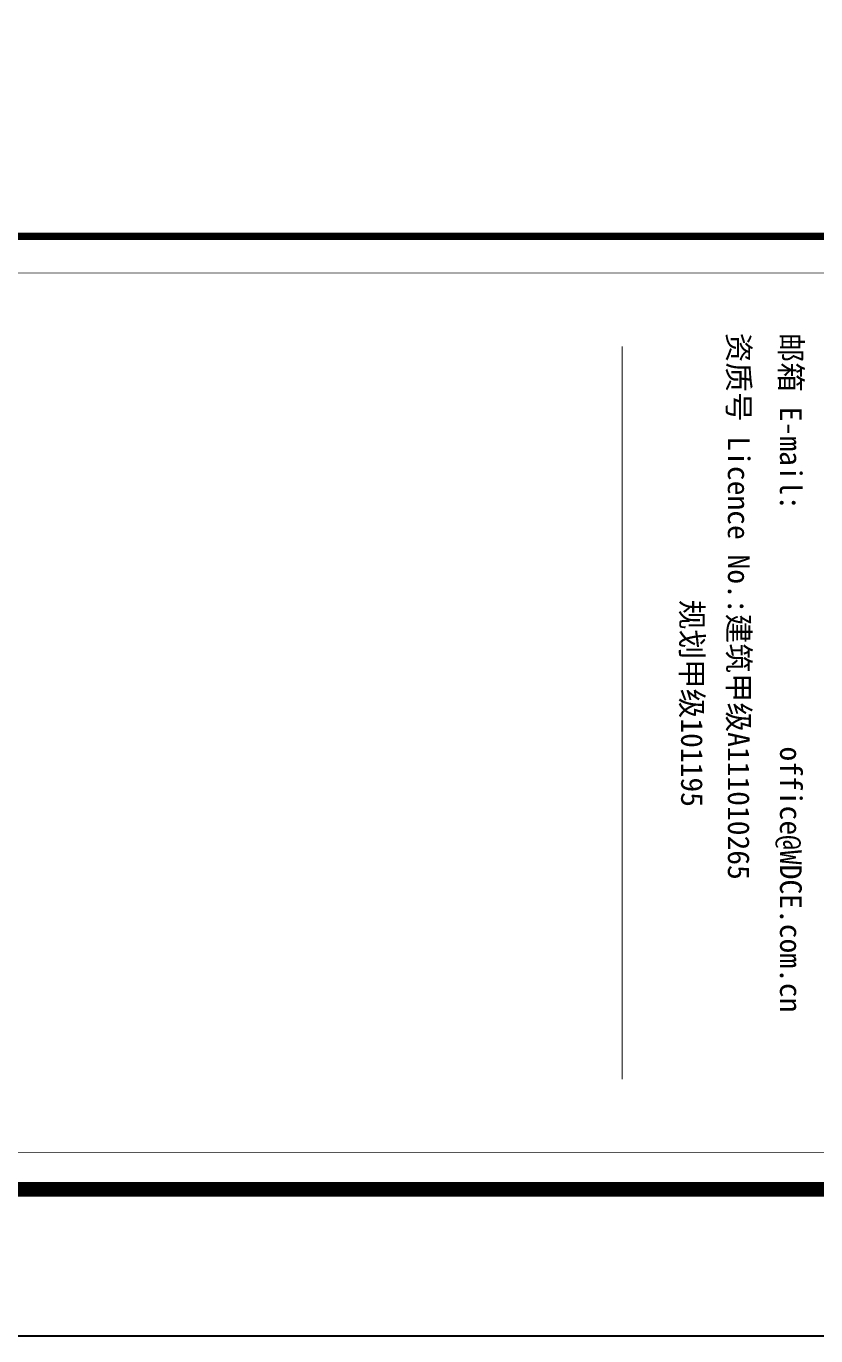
# Model space of a CAD drawing. Extents: x 115799 to 952918, y -190076 to 200966.
# Drawn here: x 263621 to 266316, y -55268 to -50801 of the extents above; entities that cross this region are included whole.
import ezdxf
from ezdxf.enums import TextEntityAlignment as Align

# ---------------------------------------------------------------- set-up
doc = ezdxf.new("R2010")
doc.units = 0
doc.header["$LTSCALE"] = 1000
doc.header["$MEASUREMENT"] = 0
for name, color, linetype in [('00-图签', 7, 'Continuous'), ('00-图签签名_10', 10, 'Continuous'), ('SHEET_LINE', 6, 'Continuous'), ('SHEET_TEXT', 7, 'Continuous')]:
    doc.layers.add(name, color=color, linetype=linetype)
doc.styles.add('A0-建筑图签$0$hwxh', font='STXIHEI.TTF')
doc.styles.add('华文细黑', font='STXIHEI.TTF', dxfattribs={"height": 10})

# ---------------------------------------------------------------- blocks, each defined once
blk = doc.blocks.new('图签-A1')
at = {"layer": 'SHEET_LINE', "const_width": 0.5}
blk.add_lwpolyline([(-65, -0.1653651263004576), (0, -0.1653651263004576), (-9.094947017729282e-13, 512.3346348736995), (-65.00000000000091, 512.3346348736995)], close=True, dxfattribs=at)
at = {"layer": 'SHEET_LINE', "const_width": 0.04999999999999995}
for points in [[(-62.50000000000091, 416.4355420853271), (-62.50000000000091, 239.4089428585758)], [(-62.50000000000091, 239.4089428585758), (-2.500000000000909, 239.4089428585758), (-2.500000000000909, 416.4355420853271)], [(-57.50000000000091, 349.9429909184719), (-7.500000000000909, 349.9429909184719)]]:
    blk.add_lwpolyline(points, dxfattribs=at)
at = {"layer": '00-图签签名_10', "style": 'A0-建筑图签$0$hwxh'}
for tag, p in [('曲佰忠', (-28.75773944549064, 153.5416569594063)), ('郭艳霞', (-28.75773944549064, 146.0416569594063)), ('关宝凤', (-28.75773944549064, 131.0416569594063)), ('李杰', (-28.75773944549064, 116.0416569594063)), ('李杰', (-28.75773944549064, 108.5416569594063))]:
    blk.add_attdef(tag, text='', height=2.299999999999999, dxfattribs=at).set_placement(p, align=Align.TOP_CENTER)
at = {"layer": 'SHEET_TEXT', "style": '华文细黑'}
for s, p in [('邮箱 E-mail:                office@WDCE.com.cn ', (-58.42124720930678, 360.7169398580609)), ('资质号 Licence No.:建筑甲级A111010265', (-58.42124720930678, 357.1605959204981)), ('规划甲级101195', (-40.20108854190084, 353.9655373025616))]:
    blk.add_text(s, height=1.481169032266934, dxfattribs=at).set_placement(p)

msp = doc.modelspace()

# ---------------------------------------------------------------- linework, layer by layer
at = {"layer": '00-图签'}
msp.add_lwpolyline([(247649.231743685, -55267.84647551342), (277349.231743685, -55267.84647551342), (277357.5, -13217.84647551342), (247657.5, -13217.84647551342)], close=True, dxfattribs=at)
at = {"layer": '00-图签', "const_width": 50}
msp.add_lwpolyline([(248149.231743685, -54767.84647551342), (276849.231743685, -54767.84647551342), (276857.5, -14467.84647551342), (248157.5, -14467.84647551342)], close=True, dxfattribs=at)

# ---------------------------------------------------------------- block references
at = {"xscale": 50, "yscale": 50, "zscale": 50, "rotation": 270}
msp.add_blockref('图签-A1', (248157.5, -54767.84647551342), dxfattribs=at)

doc.saveas('drawing.dxf')
